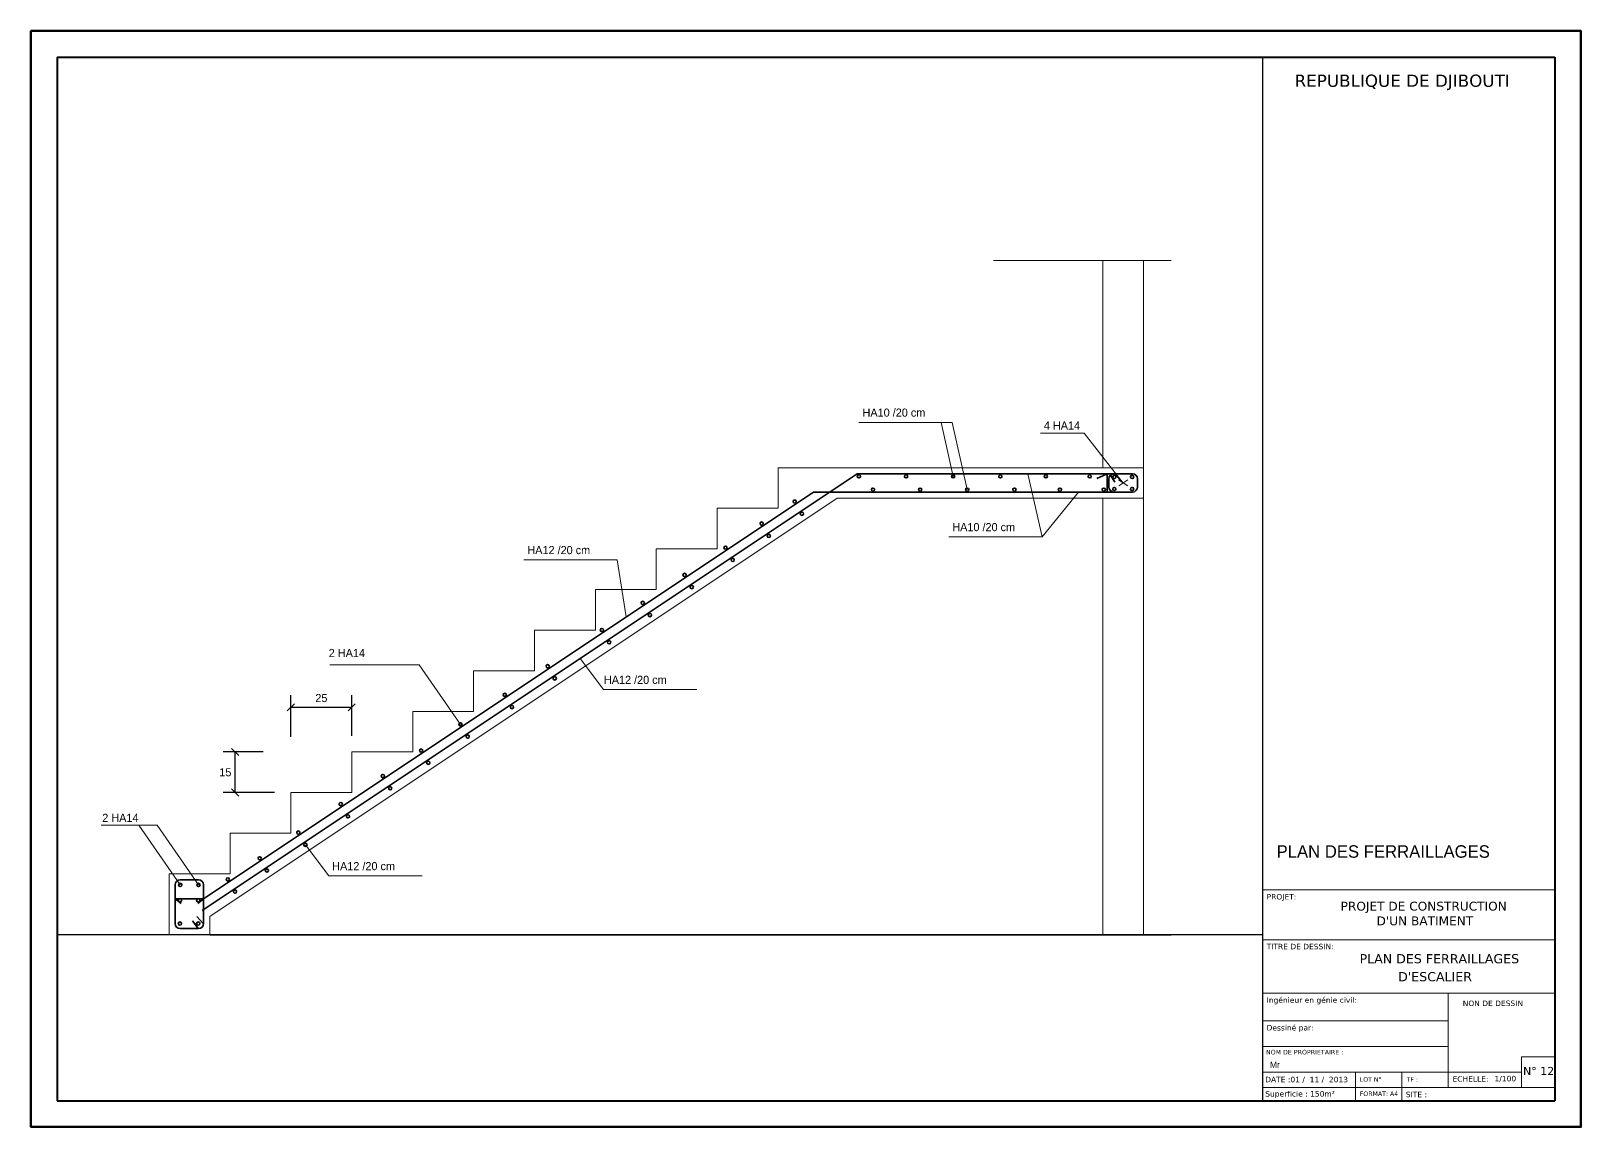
# Model space of a CAD drawing. Extents: x -110 to 3211, y -163 to 893.
# Drawn here: x 2020.62 to 2035.47, y -28.95 to -18.45 of the extents above; entities that cross this region are included whole.
import ezdxf

# ---------------------------------------------------------------- set-up
doc = ezdxf.new("R2010")
doc.units = 0
doc.header["$LTSCALE"] = 0.8
doc.header["$MEASUREMENT"] = 0
doc.layers.get('0').update_dxf_attribs({"color": 5, "linetype": 'CONTINUOUS'})
doc.layers.add('COMBLDG', color=7, linetype='CONTINUOUS')
doc.layers.add('Cotation', color=11, linetype='CONTINUOUS')
for name, color, linetype, lineweight in [('DET -FER', 7, 'CONTINUOUS', 13), ('DETAIL', 1, 'CONTINUOUS', 35), ('Layer1', 3, 'CONTINUOUS', 15)]:
    doc.layers.add(name, color=color, linetype=linetype, lineweight=lineweight)
doc.styles.add('style1', font='FTLTLT.TTF', dxfattribs={"width": 0.8, "height": 30})

# ---------------------------------------------------------------- blocks, each defined once
blk = doc.blocks.new('_OBLIQUE')
at = {"color": 0, "linetype": 'ByBlock'}
blk.add_line((-0.5, -0.5), (0.5, 0.5), dxfattribs=at)

msp = doc.modelspace()

# ---------------------------------------------------------------- linework, layer by layer
at = {"color": 5, "lineweight": 40}
for p, q in [((2020.869, -18.704), (2035.219, -18.704)), ((2020.869, -18.704), (2020.869, -28.704)), ((2035.219, -18.704), (2035.219, -28.704)), ((2020.869, -28.704), (2035.219, -28.704))]:
    msp.add_line(p, q, dxfattribs=at)
at = {"color": 5, "lineweight": 100}
msp.add_lwpolyline([(2020.619, -18.454), (2035.469, -18.454), (2035.469, -28.954), (2020.619, -28.954)], close=True, dxfattribs=at)
at = {"layer": 'COMBLDG', "color": 7, "lineweight": 30}
msp.add_line((2032.42, -28.704), (2032.42, -18.704), dxfattribs=at)
at = {"layer": 'COMBLDG', "color": 7, "lineweight": 9}
for p, q in [((2032.42, -26.683, 0.088), (2035.219, -26.683, -0.282)), ((2032.42, -27.16, 0.088), (2035.219, -27.16, -0.282)), ((2032.42, -27.673, 0.088), (2035.219, -27.673, -0.282)), ((2034.198, -27.673, -0.147), (2034.198, -28.577, -0.266)), ((2032.42, -27.938, 0), (2034.198, -27.938, -0.235)), ((2032.42, -28.182, 0.088), (2034.198, -28.182, -0.147)), ((2034.9, -28.282, -0.533), (2035.219, -28.282, -0.565)), ((2034.9, -28.282, 0), (2034.9, -28.577, 0)), ((2032.42, -28.43), (2034.9, -28.43, -0.25)), ((2033.309, -28.43, 0.019), (2033.309, -28.704, -0.017)), ((2033.753, -28.704, 0), (2033.753, -28.43, 0)), ((2032.42, -28.577, 0), (2035.219, -28.577))]:
    msp.add_line(p, q, dxfattribs=at)
at = {"layer": 'Cotation', "color": 7, "ltscale": 0.15}
for p, q in [((2023.109, -25.215), (2023.109, -24.816)), ((2023.109, -24.933), (2023.692, -24.933)), ((2023.692, -25.206), (2023.692, -24.816)), ((2022.842, -25.361), (2022.459, -25.361)), ((2022.575, -25.75), (2022.575, -25.361)), ((2022.953, -25.75), (2022.459, -25.75))]:
    msp.add_line(p, q, dxfattribs=at)
at = {"layer": 'DET -FER', "color": 7, "ltscale": 0.15}
for p, q in [((2029.842, -20.654), (2031.544, -20.654)), ((2030.889, -22.638), (2030.889, -20.654)), ((2031.277, -27.112), (2031.277, -20.654)), ((2027.777, -23.027), (2027.777, -22.638)), ((2027.777, -22.638), (2031.277, -22.638)), ((2022.331, -26.938), (2028.343, -22.93)), ((2028.343, -22.93), (2031.277, -22.93)), ((2030.889, -23.027), (2030.889, -22.93)), ((2030.889, -22.93), (2030.889, -27.112)), ((2027.193, -23.416), (2027.193, -23.027)), ((2027.193, -23.027), (2027.777, -23.027)), ((2026.61, -23.805), (2026.61, -23.416)), ((2026.61, -23.416), (2027.193, -23.416)), ((2026.026, -24.194), (2026.026, -23.805)), ((2026.026, -23.805), (2026.61, -23.805)), ((2025.443, -24.583), (2025.443, -24.194)), ((2025.443, -24.194), (2026.026, -24.194)), ((2024.859, -24.972), (2024.859, -24.583)), ((2024.859, -24.583), (2025.443, -24.583)), ((2024.276, -25.361), (2024.276, -24.972)), ((2024.276, -24.972), (2024.859, -24.972)), ((2023.692, -25.75), (2023.692, -25.361)), ((2023.692, -25.361), (2024.276, -25.361)), ((2023.109, -26.139), (2023.109, -25.75)), ((2023.109, -25.75), (2023.692, -25.75)), ((2022.526, -26.528), (2022.526, -26.139)), ((2022.526, -26.139), (2023.109, -26.139)), ((2021.942, -27.112), (2021.942, -26.528)), ((2021.942, -26.528), (2022.526, -26.528)), ((2022.331, -27.112), (2022.331, -26.938)), ((2021.939, -27.112), (2022.328, -27.112)), ((2021.942, -27.112), (2022.331, -27.112))]:
    msp.add_line(p, q, dxfattribs=at)
at = {"layer": 'DET -FER', "color": 3, "lineweight": 30, "ltscale": 0.15}
for p, q in [((2032.42, -27.112), (2020.869, -27.112)), ((2022.331, -27.112), (2031.544, -27.112, 0))]:
    msp.add_line(p, q, dxfattribs=at)
at = {"layer": 'DETAIL', "color": 7, "ltscale": 0.15}
for p, q in [((2022.26, -26.879), (2028.533, -22.697)), ((2028.533, -22.697), (2031.171, -22.697)), ((2030.928, -22.697), (2030.831, -22.74)), ((2030.928, -22.872), (2030.928, -22.697)), ((2030.961, -22.711), (2031.002, -22.776)), ((2030.995, -22.697), (2031.171, -22.697)), ((2030.995, -22.697), (2031.065, -22.764)), ((2030.947, -22.823), (2030.947, -22.745)), ((2031.219, -22.745), (2031.219, -22.823)), ((2022.273, -26.767), (2028.115, -22.872)), ((2028.115, -22.872), (2031.171, -22.872)), ((2031.171, -22.872), (2030.995, -22.872)), ((2022, -27.005), (2022, -26.635)), ((2022.049, -26.586), (2022.224, -26.586)), ((2022.273, -26.635), (2022.273, -27.005)), ((2022.273, -26.767), (2022, -26.767)), ((2022, -26.767), (2022.057, -26.812)), ((2022.273, -26.767), (2022.217, -26.812)), ((2022.221, -27.053), (2022.167, -26.979)), ((2022.269, -27.005), (2022.208, -26.939)), ((2022.224, -27.053), (2022.049, -27.053))]:
    msp.add_line(p, q, dxfattribs=at)
for centre in [(2028.551, -22.721), (2029.003, -22.721), (2029.454, -22.721), (2029.906, -22.721), (2030.342, -22.721), (2030.762, -22.721), (2030.998, -22.726), (2031.168, -22.726), (2028.686, -22.848), (2029.138, -22.848), (2029.589, -22.848), (2030.041, -22.848), (2030.477, -22.848), (2030.897, -22.848), (2030.998, -22.842), (2031.168, -22.842), (2027.936, -22.962), (2027.619, -23.173), (2028.005, -23.079), (2027.688, -23.291), (2027.273, -23.404), (2027.342, -23.521), (2026.881, -23.665), (2026.95, -23.782), (2026.48, -23.933), (2026.549, -24.05), (2026.089, -24.193), (2026.158, -24.31), (2025.569, -24.54), (2025.637, -24.657), (2025.158, -24.814), (2025.227, -24.931), (2024.734, -25.097), (2024.803, -25.214), (2024.357, -25.348), (2024.425, -25.465), (2023.991, -25.592), (2024.06, -25.709), (2023.587, -25.861), (2023.656, -25.978), (2023.18, -26.133), (2023.248, -26.25), (2022.81, -26.38), (2022.505, -26.582), (2022.879, -26.497), (2022.049, -26.635), (2022.224, -26.635), (2022.574, -26.699), (2022.046, -26.784), (2022.221, -26.784), (2022.046, -27.005), (2022.221, -27.005)]:
    msp.add_circle(centre, 0.0155, dxfattribs=at)
for centre, start, end in [((2030.995, -22.745), 90, 180), ((2031.171, -22.745), 0, 90), ((2030.995, -22.823), 180, 270), ((2031.171, -22.823), 270, 0), ((2022.049, -26.635), 90, 180), ((2022.224, -26.635), 0, 90), ((2022.049, -27.005), 180, 270), ((2022.224, -27.005), 270, 0)]:
    msp.add_arc(centre, 0.0486, start, end, dxfattribs=at)
at = {"layer": 'Layer1', "color": 7, "lineweight": 9, "ltscale": 0.15}
for p, q in [((2029.446, -22.204), (2028.551, -22.204)), ((2031.039, -22.754), (2031.126, -22.813)), ((2031.128, -22.754), (2031.041, -22.813)), ((2030.306, -23.301), (2029.411, -23.301)), ((2026.235, -23.521), (2025.34, -23.521)), ((2026.103, -24.764), (2025.88, -24.465)), ((2024.337, -24.526), (2023.483, -24.526)), ((2026.997, -24.764), (2026.103, -24.764)), ((2021.827, -26.064), (2021.291, -26.064)), ((2023.471, -26.549), (2023.248, -26.25)), ((2024.366, -26.549), (2023.471, -26.549))]:
    msp.add_line(p, q, dxfattribs=at)
at = {"layer": 'Layer1', "color": 7, "ltscale": 0.15}
for p, q in [((2029.454, -22.721), (2029.339, -22.204)), ((2029.446, -22.204), (2029.589, -22.848)), ((2030.708, -22.306), (2030.292, -22.306)), ((2031.084, -22.785), (2030.708, -22.306)), ((2030.306, -23.301), (2030.169, -22.697)), ((2030.306, -23.301), (2030.656, -22.872)), ((2026.235, -23.521), (2026.321, -24.068)), ((2024.337, -24.526), (2024.734, -25.097)), ((2021.652, -26.064), (2022.049, -26.635)), ((2021.827, -26.064), (2022.224, -26.635))]:
    msp.add_line(p, q, dxfattribs=at)

# ---------------------------------------------------------------- block references
at = {"layer": 'Cotation', "color": 7, "ltscale": 0.15, "zscale": 0.06807076452470029}
for p, xscale, yscale, rotation in [((2023.109, -24.933), 0.06807076452332694, 0.06807076452332694, 180), ((2022.575, -25.361), 0.06807076452241745, 0.06807076452241745, 90), ((2022.575, -25.75), 0.06807076452241745, 0.06807076452241745, 270)]:
    msp.add_blockref('_OBLIQUE', p, dxfattribs=dict(at, xscale=xscale, yscale=yscale, rotation=rotation))
at = {"layer": 'Cotation', "color": 7, "ltscale": 0.15, "xscale": 0.06807076452332694, "yscale": 0.06807076452332694, "zscale": 0.06807076452470029}
msp.add_blockref('_OBLIQUE', (2023.692, -24.933), dxfattribs=at)

# ---------------------------------------------------------------- texts
at = {"layer": 'COMBLDG', "color": 7, "lineweight": 9, "attachment_point": 1}
for s, insert, char_height, width in [('\\pi0.81068;{\\fVerdana|b0|i0|c0|p34;REPUBLIQUE DE DJIBOUTI}', (2031.914, -18.872, -0.311), 0.1169, 3.76087), ('\\pi0.7076;PLAN DES FERRAILLAGES', (2031.845, -26.255), 0.11955, 3.8461), ('{\\fVerdana|b0|i0|c0|p34;\\C55;PROJET:}', (2032.457, -26.722, -0.074), 0.05245, 5.87522), ("\\pi0.7852;{\\fVerdana|b0|i0|c0|p34;PROJET DE CONSTRUCTION \\P\\pi1.1295;D'UN BATIMENT }", (2032.381, -26.796, 0.301), 0.08466, 3.19274), ('{\\fVerdana|b0|i0|c0|p34;\\C55;TITRE DE DESSIN:}', (2032.457, -27.199, -0.074), 0.05245, 5.87522), ('{\\fVerdana|b0|i0|c0|p34;PLAN DES FERRAILLAGES}', (2033.348, -27.298, -0.049), 0.08787, 2.82671), ("{\\fVerdana|b0|i0|c0|p34;D'ESCALIER}", (2033.717, -27.47, -0.049), 0.08787, 2.82671), ('{\\fVerdana|b0|i0|c0|p34;\\C55;Ingénieur en génie civil:}', (2032.457, -27.712, -0.074), 0.05245, 5.87522), ('{\\fVerdana|b0|i0|c0|p34;NON DE DESSIN}', (2034.336, -27.743, -0.239), 0.05245, 5.87522), ('{\\fVerdana|b0|i0|c0|p34;\\C55;Dessiné par:}', (2032.457, -27.977, -0.161), 0.05245, 5.87522), ('{\\fVerdana|b0|i0|c0|p34;\\C55;NOM DE PROPRIETAIRE :}', (2032.451, -28.215, -0.047), 0.04386, 4.91309), ('{\\fArial|b0|i0|c0|p34; \\fColonna MT|b0|i0|c0|p82; \\H1.143x;Mr }', (2032.449, -28.328, -0.088), 0.05245, 5.87522), ('{\\fVerdana|b0|i0|c0|p34;DATE :01 /  11 /  2013}', (2032.444, -28.473, -0.161), 0.05245, 5.87522), ('{\\fVerdana|b0|i0|c0|p34;LOT N° }', (2033.35, -28.477, -0.114), 0.04326, 4.84569), ('{\\fVerdana|b0|i0|c0|p34;TF : }', (2033.799, -28.477, -0.133), 0.04326, 4.84569), ('{\\fVerdana|b0|i0|c0|p34;ECHELLE:}', (2034.238, -28.468, -0.334), 0.05245, 5.87522), ('{\\fVerdana|b0|i0|c0|p34;1/100}', (2034.641, -28.464, -0.282), 0.05245, 5.87522), ('{\\fVerdana|b0|i0|c0|p34;N° 12}', (2034.914, -28.379, -0.054), 0.07668, 8.58995), ('{\\fVerdana|b0|i0|c0|p34;Superficie : 150m²}', (2032.444, -28.61, -0.16), 0.05245, 5.87522), ('{\\fVerdana|b0|i0|c0|p34;FORMAT: A4}', (2033.35, -28.614, -0.132), 0.04326, 4.84569), ('{\\fVerdana|b0|i0|c0|p34;SITE : }', (2033.791, -28.616, -0.161), 0.05245, 5.87522)]:
    msp.add_mtext(s, dxfattribs=dict(at, insert=insert, char_height=char_height, width=width))
at = {"layer": 'Cotation', "color": 7, "ltscale": 0.15, "char_height": 0.0778, "attachment_point": 5}
for s, insert in [('\\A1;25', (2023.401, -24.845)), ('\\A1;15', (2022.481, -25.556))]:
    msp.add_mtext(s, dxfattribs=dict(at, insert=insert))
at = {"layer": 'Layer1', "color": 7, "style": 'style1'}
for s, p in [(' HA10 /20 cm', (2028.557, -22.149)), (' HA10 /20 cm', (2029.417, -23.246)), (' HA12 /20 cm', (2025.346, -23.466)), ('2 HA14', (2023.472, -24.452)), ('HA12 /20 cm', (2026.108, -24.709)), ('2 HA14', (2021.302, -26.031)), (' HA12 /20 cm', (2023.476, -26.494))]:
    msp.add_text(s, height=0.0778, dxfattribs=at).set_placement(p)
at = {"layer": 'Layer1', "color": 7, "ltscale": 0.15, "style": 'style1'}
msp.add_text('4 HA14', height=0.0778, dxfattribs=at).set_placement((2030.323, -22.273))

doc.saveas('drawing.dxf')
